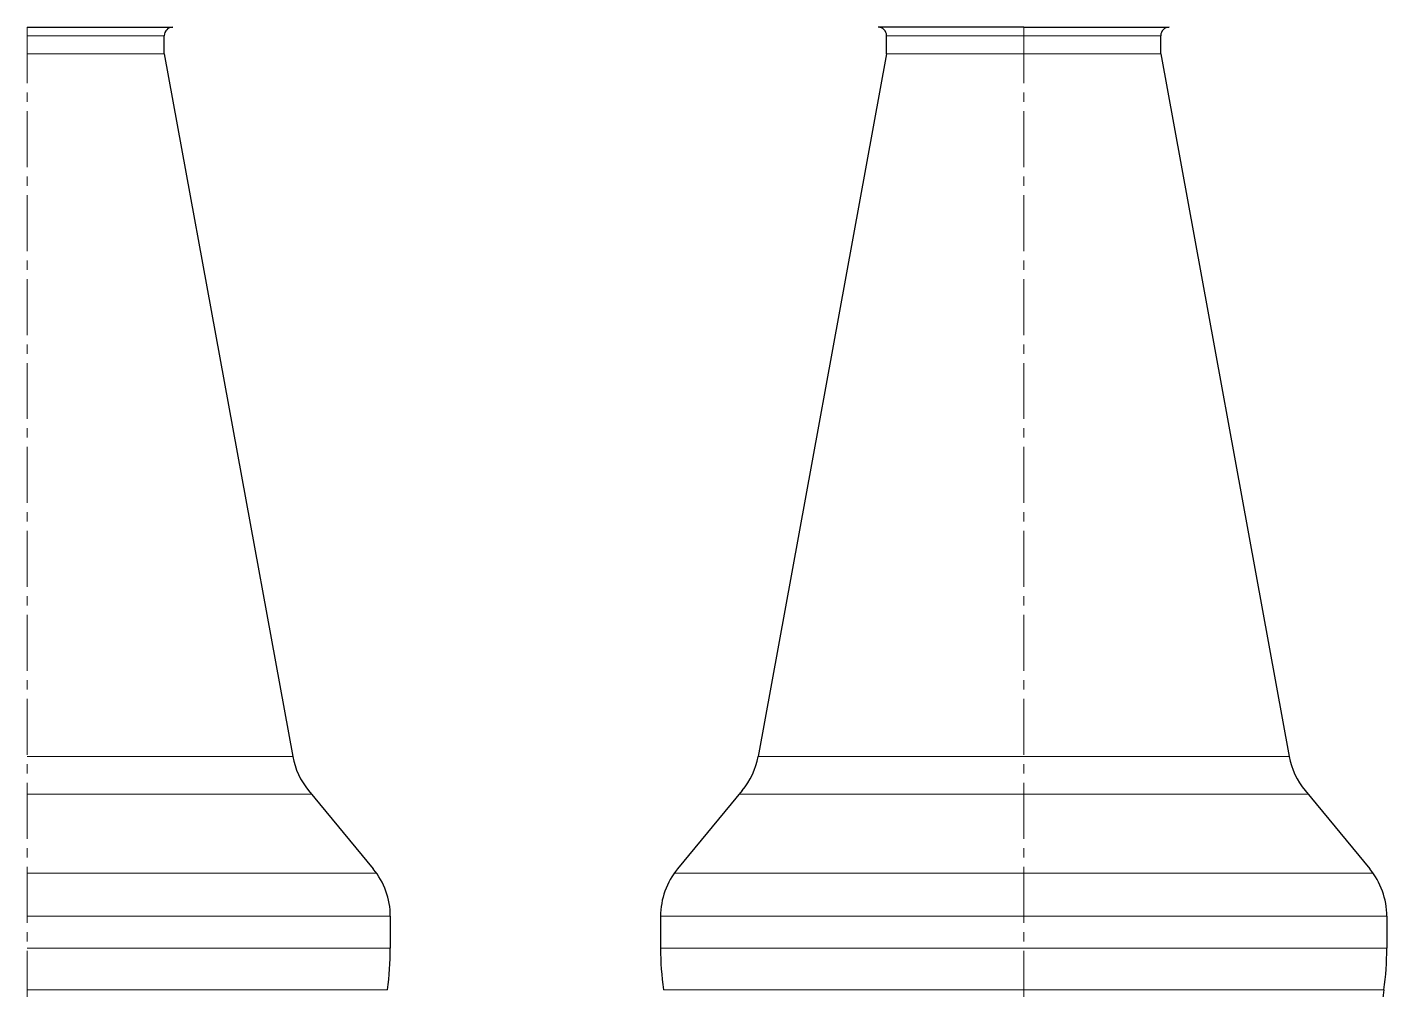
# Model space of a CAD drawing. Extents: x -234 to 800, y -95 to 506.
# Drawn here: x 532.1 to 659.5, y 152.2 to 242.5 of the extents above; entities that cross this region are included whole.
import ezdxf

# ---------------------------------------------------------------- set-up
doc = ezdxf.new("R2010")
doc.units = 0
doc.header["$LTSCALE"] = 7
doc.header["$MEASUREMENT"] = 0
doc.linetypes.add('CENTER2', pattern=[1.125, 0.75, -0.125, 0.125, -0.125])
for name, color, linetype, lineweight in [('1', 1, 'CENTER2', 15), ('3', 3, 'CONTINUOUS', 30), ('8', 252, 'CONTINUOUS', 15)]:
    doc.layers.add(name, color=color, linetype=linetype, lineweight=lineweight)

msp = doc.modelspace()

# ---------------------------------------------------------------- linework, layer by layer
at = {"layer": '1'}
for p, q in [((532.051, 242.5247), (532.051, -1.9753)), ((625.4912, 242.5247), (625.4912, -1.9753))]:
    msp.add_line(p, q, dxfattribs=at)
at = {"layer": '3'}
for p, q in [((532.051, 242.5247), (545.701, 242.5247)), ((625.4912, 242.5247), (611.8412, 242.5247)), ((625.4912, 242.5247), (639.1412, 242.5247)), ((544.901, 240.0247), (544.901, 241.7247)), ((612.6412, 240.0247), (612.6412, 241.7247)), ((638.3412, 240.0247), (638.3412, 241.7247)), ((544.901, 240.0247), (556.951, 174.1247)), ((612.6412, 240.0247), (600.5912, 174.1247)), ((638.3412, 240.0247), (650.3912, 174.1247)), ((558.4372, 170.9292), (564.5007, 163.5794)), ((599.105, 170.9292), (593.0415, 163.5794)), ((651.8774, 170.9292), (657.9409, 163.5794)), ((566.101, 159.1247), (566.101, 156.1247)), ((591.4412, 159.1247), (591.4412, 156.1247)), ((659.5412, 159.1247), (659.5412, 156.1247))]:
    msp.add_line(p, q, dxfattribs=at)
for centre, radius, start, end in [((545.701, 241.7247), 0.8, 90, 180), ((611.8412, 241.7247), 0.8, 0, 90), ((639.1412, 241.7247), 0.8, 90, 180), ((563.8368, 175.3838), 7, 190.362219, 219.522003), ((593.7054, 175.3838), 7, 320.477997, 349.637781), ((657.277, 175.3838), 7, 190.362219, 219.522003), ((559.101, 159.1247), 7, 0, 39.522003), ((598.4412, 159.1247), 7, 140.477997, 180), ((652.5412, 159.1247), 7, 0, 39.522003), ((537.6442, 156.1247), 28.4568, 352.134207, 0), ((619.898, 156.1247), 28.4568, 180, 187.865793), ((631.0844, 156.1247), 28.4568, 352.134207, 0), ((688.9912, 148.1247), 30, 172.134207, 180)]:
    msp.add_arc(centre, radius, start, end, dxfattribs=at)
at = {"layer": '8', "lineweight": 13, "ltscale": 0.475266}
for p, q in [((544.901, 241.7248), (532.051, 241.7248)), ((638.3412, 241.7248), (619.3306, 241.7248)), ((544.901, 240.0247), (532.051, 240.0247)), ((638.3412, 240.0247), (619.3306, 240.0247))]:
    msp.add_line(p, q, dxfattribs=at)
at = {"layer": '8', "lineweight": 13, "ltscale": 0.167235}
for p, q in [((619.3306, 241.7248), (612.6412, 241.7248)), ((619.3306, 240.0247), (612.6412, 240.0247))]:
    msp.add_line(p, q, dxfattribs=at)
at = {"layer": '8', "lineweight": 13}
for p, q in [((556.951, 174.1247), (532.051, 174.1247)), ((650.3912, 174.1247), (613.5535, 174.1247)), ((558.738, 170.5878), (532.051, 170.5878)), ((652.1782, 170.5878), (612.6967, 170.5878)), ((564.8067, 163.18), (532.051, 163.18)), ((658.2469, 163.18), (609.7873, 163.18)), ((566.101, 159.1247), (532.051, 159.1247)), ((659.5412, 159.1247), (609.1667, 159.1247)), ((566.101, 156.1247), (532.051, 156.1247)), ((659.5412, 156.1247), (609.1667, 156.1247)), ((565.8333, 152.2303), (532.051, 152.2303)), ((659.2734, 152.2303), (609.2951, 152.2303))]:
    msp.add_line(p, q, dxfattribs=at)
at = {"layer": '8', "lineweight": 13, "ltscale": 0.324057}
msp.add_line((613.5535, 174.1247), (600.5912, 174.1247), dxfattribs=at)
at = {"layer": '8', "lineweight": 13, "ltscale": 0.347314}
msp.add_line((612.6967, 170.5878), (598.8042, 170.5878), dxfattribs=at)
at = {"layer": '8', "lineweight": 13, "ltscale": 0.426294}
msp.add_line((609.7873, 163.18), (592.7355, 163.18), dxfattribs=at)
at = {"layer": '8', "lineweight": 13, "ltscale": 0.443139}
for p, q in [((609.1667, 159.1247), (591.4412, 159.1247)), ((609.1667, 156.1247), (591.4412, 156.1247))]:
    msp.add_line(p, q, dxfattribs=at)
at = {"layer": '8', "lineweight": 13, "ltscale": 0.439655}
msp.add_line((609.2951, 152.2303), (591.7089, 152.2303), dxfattribs=at)

doc.saveas('drawing.dxf')
